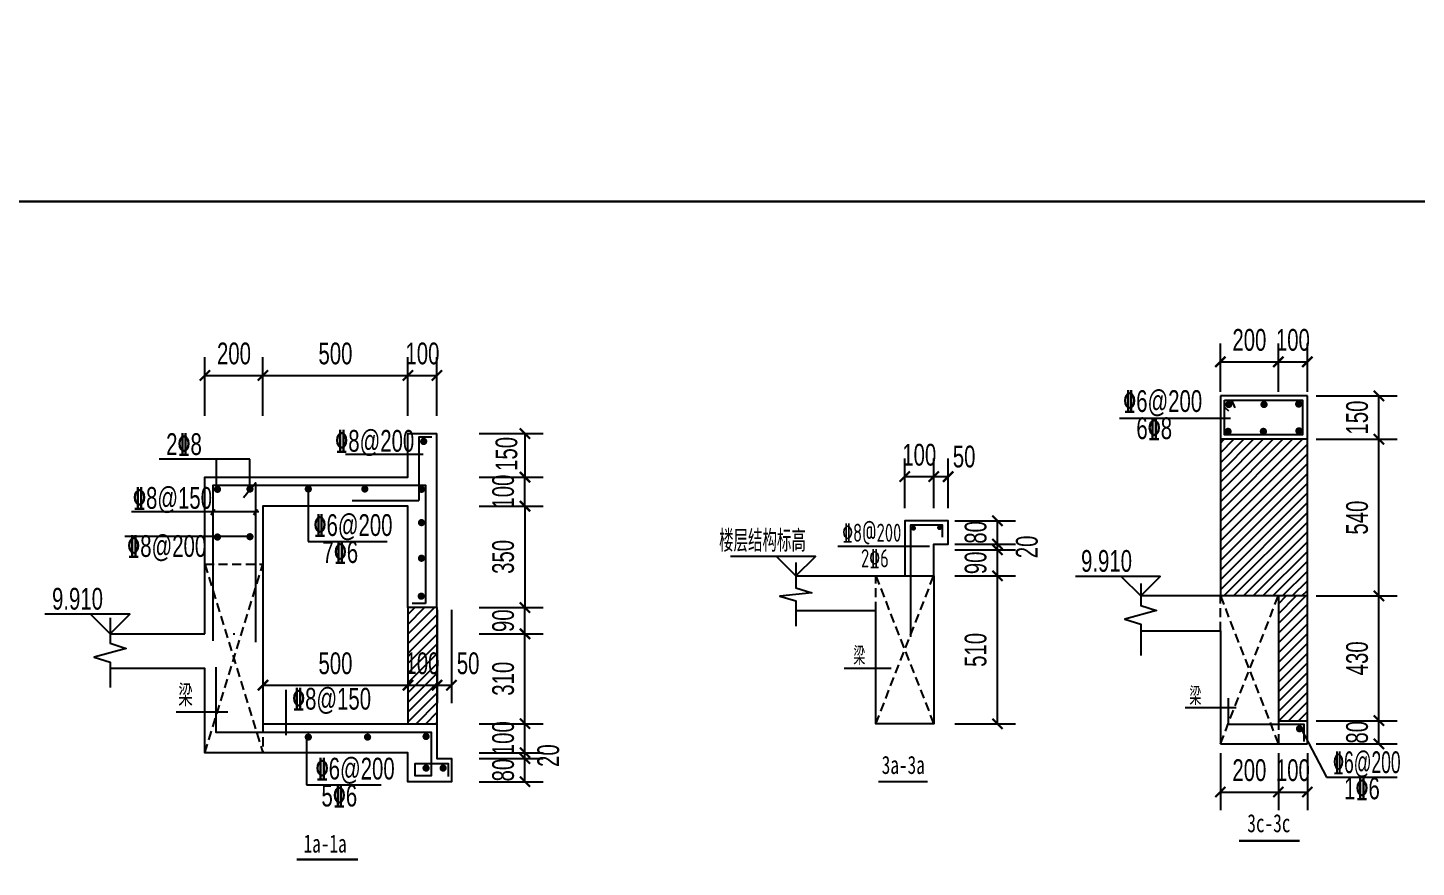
# Model space of a CAD drawing. Extents: x -173820 to 521180, y -715739 to 158231.
# Drawn here: x -3569 to 15586, y 34292 to 45867 of the extents above; entities that cross this region are included whole.
import ezdxf

# ---------------------------------------------------------------- set-up
doc = ezdxf.new("R2010")
doc.units = 0
doc.header["$LTSCALE"] = 1000
doc.linetypes.add('Dashed2', pattern=[0.1875, 0.125, -0.0625])
doc.linetypes.add('HIDDEN2', pattern=[0.1875, 0.125, -0.0625])
doc.layers.add('JG1', color=3, linetype='Continuous')
doc.layers.add('模板线', color=3, linetype='Continuous')
doc.styles.add('TEXTDIM', font='njadri_romans1.shx', dxfattribs={"width": 0.7, "bigfont": 'njadri_fhztxt.shx'})
doc.styles.add('TEXTSTEEL', font='njadri_tssdeng.shx', dxfattribs={"width": 0.7, "bigfont": 'njadri_tssdchn.shx'})
doc.styles.add('钢筋', font='tssdeng.shx', dxfattribs={"width": 0.7, "height": 250, "bigfont": 'tssdchn.shx'})
doc.styles.add('黑体', font='simhei.ttf', dxfattribs={"width": 0.8})
doc.dimstyles.new('DIM100', dxfattribs={"dimtxt": 300, "dimasz": 1, "dimexe": 250, "dimexo": 0, "dimgap": 150, "dimtad": 1, "dimdec": 0, "dimzin": 0, "dimdsep": 46, "dimtxsty": 'TEXTDIM', "dimblk": 'DI', "dimcen": 0, "dimclrt": 7, "dimadec": 0, "dimazin": 0, "dimtfac": 1, "dimtdec": 0, "dimtix": 1, "dimtmove": 2, "dimatfit": 3, "dimldrblk": 'DI', "dimfxl": 0, "dimtolj": 1, "dimtzin": 0, "dimarcsym": 0})

# ---------------------------------------------------------------- blocks, each defined once
blk = doc.blocks.new('DI')
at = {"color": 3, "const_width": 30}
blk.add_lwpolyline([(-71, -71), (71, 71)], dxfattribs=at)
blk = doc.blocks.new('*D866')
at = {"layer": 'Defpoints', "color": 0}
for p in [(3151, 4206), (2951, 3770), (3151, 3770)]:
    blk.add_point(p, dxfattribs=at)
at = {"layer": 'JG1', "color": 0, "lineweight": -2}
for p, q in [((2951, 3770), (2951, 4456)), ((3151, 3770), (3151, 4456)), ((2950, 4206), (2949, 4206)), ((2951, 4206), (3151, 4206)), ((3152, 4206), (3153, 4206))]:
    blk.add_line(p, q, dxfattribs=at)
blk.add_blockref('DI', (2951, 4206), dxfattribs=at)
at = {"layer": 'JG1', "color": 0, "lineweight": -2, "rotation": 180}
blk.add_blockref('DI', (3151, 4206), dxfattribs=at)
at = {"layer": 'JG1', "color": 7, "insert": (3370, 4481), "char_height": 300, "attachment_point": 5, "style": 'TEXTDIM'}
blk.add_mtext('\\A1;50', dxfattribs=at)
blk = doc.blocks.new('*D867')
at = {"layer": 'Defpoints', "color": 0}
for p in [(2951, 4206), (2551, 3770), (2951, 3770)]:
    blk.add_point(p, dxfattribs=at)
at = {"layer": 'JG1', "color": 0, "lineweight": -2}
for p, q in [((2551, 3770), (2551, 4456)), ((2951, 3770), (2951, 4456)), ((2550, 4206), (2549, 4206)), ((2551, 4206), (2951, 4206)), ((2952, 4206), (2953, 4206))]:
    blk.add_line(p, q, dxfattribs=at)
blk.add_blockref('DI', (2551, 4206), dxfattribs=at)
at = {"layer": 'JG1', "color": 0, "lineweight": -2, "rotation": 180}
blk.add_blockref('DI', (2951, 4206), dxfattribs=at)
at = {"layer": 'JG1', "color": 7, "insert": (2751, 4506), "char_height": 300, "attachment_point": 5, "style": 'TEXTDIM'}
blk.add_mtext('\\A1;100', dxfattribs=at)
blk = doc.blocks.new('*D868')
at = {"layer": 'Defpoints', "color": 0}
for p in [(3243, 3597), (3830, 3597), (3243, 3277)]:
    blk.add_point(p, dxfattribs=at)
at = {"layer": 'JG1', "color": 0, "lineweight": -2}
for p, q in [((3243, 3597), (4080, 3597)), ((3830, 3598), (3830, 3599)), ((3830, 3277), (3830, 3597)), ((3243, 3277), (4080, 3277)), ((3830, 3276), (3830, 3275))]:
    blk.add_line(p, q, dxfattribs=at)
for p, rotation in [((3830, 3597), 270), ((3830, 3277), 90)]:
    blk.add_blockref('DI', p, dxfattribs=dict(at, rotation=rotation))
at = {"layer": 'JG1', "color": 7, "insert": (3530, 3437), "char_height": 300, "attachment_point": 5, "rotation": 90, "style": 'TEXTDIM'}
blk.add_mtext('\\A1;80', dxfattribs=at)
blk = doc.blocks.new('*D869')
at = {"layer": 'Defpoints', "color": 0}
for p in [(3243, 3277), (3830, 3277), (3243, 3197)]:
    blk.add_point(p, dxfattribs=at)
at = {"layer": 'JG1', "color": 0, "lineweight": -2}
for p, q in [((3243, 3277), (4080, 3277)), ((3830, 3278), (3830, 3279)), ((3830, 3197), (3830, 3277)), ((3243, 3197), (4080, 3197)), ((3830, 3196), (3830, 3195))]:
    blk.add_line(p, q, dxfattribs=at)
for p, rotation in [((3830, 3277), 270), ((3830, 3197), 90)]:
    blk.add_blockref('DI', p, dxfattribs=dict(at, rotation=rotation))
at = {"layer": 'JG1', "color": 7, "insert": (4237, 3237), "char_height": 300, "attachment_point": 5, "rotation": 90, "style": 'TEXTDIM'}
blk.add_mtext('\\A1;20', dxfattribs=at)
blk = doc.blocks.new('*D870')
at = {"layer": 'Defpoints', "color": 0}
for p in [(3243, 2837), (3830, 2837), (3243, 797)]:
    blk.add_point(p, dxfattribs=at)
at = {"layer": 'JG1', "color": 0, "lineweight": -2}
for p, q in [((3243, 2837), (4080, 2837)), ((3830, 798), (3830, 2836)), ((3243, 797), (4080, 797))]:
    blk.add_line(p, q, dxfattribs=at)
for p, rotation in [((3830, 2837), 90), ((3830, 797), 270)]:
    blk.add_blockref('DI', p, dxfattribs=dict(at, rotation=rotation))
at = {"layer": 'JG1', "color": 7, "insert": (3530, 1817), "char_height": 300, "attachment_point": 5, "rotation": 90, "style": 'TEXTDIM'}
blk.add_mtext('\\A1;510', dxfattribs=at)
blk = doc.blocks.new('*D871')
at = {"layer": 'Defpoints', "color": 0}
for p in [(3243, 3197), (3830, 3197), (3243, 2837)]:
    blk.add_point(p, dxfattribs=at)
at = {"layer": 'JG1', "color": 0, "lineweight": -2}
for p, q in [((3243, 3197), (4080, 3197)), ((3830, 3198), (3830, 3199)), ((3830, 2837), (3830, 3197)), ((3243, 2837), (4080, 2837)), ((3830, 2836), (3830, 2835))]:
    blk.add_line(p, q, dxfattribs=at)
for p, rotation in [((3830, 3197), 270), ((3830, 2837), 90)]:
    blk.add_blockref('DI', p, dxfattribs=dict(at, rotation=rotation))
at = {"layer": 'JG1', "color": 7, "insert": (3530, 3017), "char_height": 300, "attachment_point": 5, "rotation": 90, "style": 'TEXTDIM'}
blk.add_mtext('\\A1;90', dxfattribs=at)
blk = doc.blocks.new('*D2213')
at = {"layer": 'Defpoints', "color": 0}
for p in [(3322, 1657), (4188, 1657), (3322, 1337)]:
    blk.add_point(p, dxfattribs=at)
at = {"layer": 'JG1', "color": 0, "lineweight": -2}
for p, q in [((3322, 1657), (4438, 1657)), ((4188, 1658), (4188, 1659)), ((4188, 1337), (4188, 1657)), ((3322, 1337), (4438, 1337)), ((4188, 1336), (4188, 1335))]:
    blk.add_line(p, q, dxfattribs=at)
for p, rotation in [((4188, 1657), 270), ((4188, 1337), 90)]:
    blk.add_blockref('DI', p, dxfattribs=dict(at, rotation=rotation))
at = {"layer": 'JG1', "color": 7, "insert": (3888, 1497), "char_height": 300, "attachment_point": 5, "rotation": 90, "style": 'TEXTDIM'}
blk.add_mtext('\\A1;80', dxfattribs=at)
blk = doc.blocks.new('*D2214')
at = {"layer": 'Defpoints', "color": 0}
for p in [(2801, 6606), (2001, 6190), (2801, 6190)]:
    blk.add_point(p, dxfattribs=at)
at = {"layer": 'JG1', "color": 0, "lineweight": -2}
for p, q in [((2001, 6190), (2001, 6856)), ((2801, 6190), (2801, 6856)), ((2002, 6606), (2800, 6606))]:
    blk.add_line(p, q, dxfattribs=at)
at = {"layer": 'JG1', "color": 0, "lineweight": -2, "rotation": 180}
blk.add_blockref('DI', (2001, 6606), dxfattribs=at)
at = {"layer": 'JG1', "color": 0, "lineweight": -2}
blk.add_blockref('DI', (2801, 6606), dxfattribs=at)
at = {"layer": 'JG1', "color": 7, "insert": (2401, 6906), "char_height": 300, "attachment_point": 5, "style": 'TEXTDIM'}
blk.add_mtext('\\A1;200', dxfattribs=at)
blk = doc.blocks.new('*D2215')
at = {"layer": 'Defpoints', "color": 0}
for p in [(3201, 6606), (2801, 6190), (3201, 6190)]:
    blk.add_point(p, dxfattribs=at)
at = {"layer": 'JG1', "color": 0, "lineweight": -2}
for p, q in [((2801, 6190), (2801, 6856)), ((3201, 6190), (3201, 6856)), ((2800, 6606), (2799, 6606)), ((2801, 6606), (3201, 6606)), ((3202, 6606), (3203, 6606))]:
    blk.add_line(p, q, dxfattribs=at)
blk.add_blockref('DI', (2801, 6606), dxfattribs=at)
at = {"layer": 'JG1', "color": 0, "lineweight": -2, "rotation": 180}
blk.add_blockref('DI', (3201, 6606), dxfattribs=at)
at = {"layer": 'JG1', "color": 7, "insert": (3001, 6906), "char_height": 300, "attachment_point": 5, "style": 'TEXTDIM'}
blk.add_mtext('\\A1;100', dxfattribs=at)
blk = doc.blocks.new('*D2216')
at = {"layer": 'Defpoints', "color": 0}
for p in [(3322, 5537, 0), (4188, 5537), (3322, 3377)]:
    blk.add_point(p, dxfattribs=at)
at = {"layer": 'JG1', "color": 0, "lineweight": -2}
for p, q in [((3322, 5537), (4438, 5537)), ((4188, 3378), (4188, 5536)), ((3322, 3377), (4438, 3377))]:
    blk.add_line(p, q, dxfattribs=at)
for p, rotation in [((4188, 5537), 90), ((4188, 3377), 270)]:
    blk.add_blockref('DI', p, dxfattribs=dict(at, rotation=rotation))
at = {"layer": 'JG1', "color": 7, "insert": (3888, 4457), "char_height": 300, "attachment_point": 5, "rotation": 90, "style": 'TEXTDIM'}
blk.add_mtext('\\A1;540', dxfattribs=at)
blk = doc.blocks.new('*D2217')
at = {"layer": 'Defpoints', "color": 0}
for p in [(2001, 1209, 0), (2801, 1209), (2801, 673)]:
    blk.add_point(p, dxfattribs=at)
at = {"layer": 'JG1', "color": 0, "lineweight": -2}
for p, q in [((2001, 1209), (2001, 423)), ((2801, 1209), (2801, 423)), ((2002, 673), (2800, 673))]:
    blk.add_line(p, q, dxfattribs=at)
at = {"layer": 'JG1', "color": 0, "lineweight": -2, "rotation": 180}
blk.add_blockref('DI', (2001, 673), dxfattribs=at)
at = {"layer": 'JG1', "color": 0, "lineweight": -2}
blk.add_blockref('DI', (2801, 673), dxfattribs=at)
at = {"layer": 'JG1', "color": 7, "insert": (2401, 973), "char_height": 300, "attachment_point": 5, "style": 'TEXTDIM'}
blk.add_mtext('\\A1;200', dxfattribs=at)
blk = doc.blocks.new('*D2218')
at = {"layer": 'Defpoints', "color": 0}
for p in [(2801, 1209), (3201, 1209), (3201, 673)]:
    blk.add_point(p, dxfattribs=at)
at = {"layer": 'JG1', "color": 0, "lineweight": -2}
for p, q in [((2801, 1209), (2801, 423)), ((3201, 1209), (3201, 423)), ((2800, 673), (2799, 673)), ((2801, 673), (3201, 673)), ((3202, 673), (3203, 673))]:
    blk.add_line(p, q, dxfattribs=at)
blk.add_blockref('DI', (2801, 673), dxfattribs=at)
at = {"layer": 'JG1', "color": 0, "lineweight": -2, "rotation": 180}
blk.add_blockref('DI', (3201, 673), dxfattribs=at)
at = {"layer": 'JG1', "color": 7, "insert": (3001, 973), "char_height": 300, "attachment_point": 5, "style": 'TEXTDIM'}
blk.add_mtext('\\A1;100', dxfattribs=at)
blk = doc.blocks.new('*D2219')
at = {"layer": 'Defpoints', "color": 0}
for p in [(3322, 3377), (4188, 3377), (3322, 1657)]:
    blk.add_point(p, dxfattribs=at)
at = {"layer": 'JG1', "color": 0, "lineweight": -2}
for p, q in [((3322, 3377), (4438, 3377)), ((4188, 1658), (4188, 3376)), ((3322, 1657), (4438, 1657))]:
    blk.add_line(p, q, dxfattribs=at)
for p, rotation in [((4188, 3377), 90), ((4188, 1657), 270)]:
    blk.add_blockref('DI', p, dxfattribs=dict(at, rotation=rotation))
at = {"layer": 'JG1', "color": 7, "insert": (3888, 2517), "char_height": 300, "attachment_point": 5, "rotation": 90, "style": 'TEXTDIM'}
blk.add_mtext('\\A1;430', dxfattribs=at)
blk = doc.blocks.new('*D2220')
at = {"layer": 'Defpoints', "color": 0}
for p in [(3322, 6137), (4188, 6137), (3322, 5537, 0)]:
    blk.add_point(p, dxfattribs=at)
at = {"layer": 'JG1', "color": 0, "lineweight": -2}
for p, q in [((3322, 6137), (4438, 6137)), ((4188, 6138), (4188, 6139)), ((4188, 5537), (4188, 6137)), ((3322, 5537), (4438, 5537)), ((4188, 5536), (4188, 5535))]:
    blk.add_line(p, q, dxfattribs=at)
for p, rotation in [((4188, 6137), 270), ((4188, 5537), 90)]:
    blk.add_blockref('DI', p, dxfattribs=dict(at, rotation=rotation))
at = {"layer": 'JG1', "color": 7, "insert": (3888, 5837), "char_height": 300, "attachment_point": 5, "rotation": 90, "style": 'TEXTDIM'}
blk.add_mtext('\\A1;150', dxfattribs=at)
blk = doc.blocks.new('*D2161')
at = {"layer": 'Defpoints', "color": 0, "linetype": 'Continuous'}
for p in [(5157, 3159), (5557, 3159), (5557, 2404)]:
    blk.add_point(p, dxfattribs=at)
at = {"layer": 'JG1', "color": 0, "linetype": 'Continuous', "lineweight": -2}
for p, q in [((5157, 3159), (5157, 2154)), ((5557, 3159), (5557, 2154)), ((5156, 2404), (5155, 2404)), ((5157, 2404), (5557, 2404)), ((5558, 2404), (5559, 2404))]:
    blk.add_line(p, q, dxfattribs=at)
blk.add_blockref('DI', (5157, 2404), dxfattribs=at)
at = {"layer": 'JG1', "color": 0, "linetype": 'Continuous', "lineweight": -2, "rotation": 180}
blk.add_blockref('DI', (5557, 2404), dxfattribs=at)
at = {"layer": 'JG1', "color": 7, "linetype": 'Continuous', "insert": (5357, 2704), "char_height": 300, "attachment_point": 5, "style": 'TEXTDIM'}
blk.add_mtext('\\A1;100', dxfattribs=at)
blk = doc.blocks.new('*D2162')
at = {"layer": 'Defpoints', "color": 0, "linetype": 'Continuous'}
for p in [(3157, 6676), (2357, 6116), (3157, 6116)]:
    blk.add_point(p, dxfattribs=at)
at = {"layer": 'JG1', "color": 0, "linetype": 'Continuous', "lineweight": -2}
for p, q in [((2357, 6116), (2357, 6926)), ((3157, 6116), (3157, 6926)), ((2358, 6676), (3156, 6676))]:
    blk.add_line(p, q, dxfattribs=at)
at = {"layer": 'JG1', "color": 0, "linetype": 'Continuous', "lineweight": -2, "rotation": 180}
blk.add_blockref('DI', (2357, 6676), dxfattribs=at)
at = {"layer": 'JG1', "color": 0, "linetype": 'Continuous', "lineweight": -2}
blk.add_blockref('DI', (3157, 6676), dxfattribs=at)
at = {"layer": 'JG1', "color": 7, "linetype": 'Continuous', "insert": (2757, 6976), "char_height": 300, "attachment_point": 5, "style": 'TEXTDIM'}
blk.add_mtext('\\A1;200', dxfattribs=at)
blk = doc.blocks.new('*D2163')
at = {"layer": 'Defpoints', "color": 0, "linetype": 'Continuous'}
for p in [(3157, 3159), (5157, 3159), (5157, 2404)]:
    blk.add_point(p, dxfattribs=at)
at = {"layer": 'JG1', "color": 0, "linetype": 'Continuous', "lineweight": -2}
for p, q in [((3157, 3159), (3157, 2154)), ((5157, 3159), (5157, 2154)), ((3158, 2404), (5156, 2404))]:
    blk.add_line(p, q, dxfattribs=at)
at = {"layer": 'JG1', "color": 0, "linetype": 'Continuous', "lineweight": -2, "rotation": 180}
blk.add_blockref('DI', (3157, 2404), dxfattribs=at)
at = {"layer": 'JG1', "color": 0, "linetype": 'Continuous', "lineweight": -2}
blk.add_blockref('DI', (5157, 2404), dxfattribs=at)
at = {"layer": 'JG1', "color": 7, "linetype": 'Continuous', "insert": (4157, 2704), "char_height": 300, "attachment_point": 5, "style": 'TEXTDIM'}
blk.add_mtext('\\A1;500', dxfattribs=at)
blk = doc.blocks.new('*D2164')
at = {"layer": 'Defpoints', "color": 0, "linetype": 'Continuous'}
for p in [(5157, 6676), (3157, 6116), (5157, 6116)]:
    blk.add_point(p, dxfattribs=at)
at = {"layer": 'JG1', "color": 0, "linetype": 'Continuous', "lineweight": -2}
for p, q in [((3157, 6116), (3157, 6926)), ((5157, 6116), (5157, 6926)), ((3158, 6676), (5156, 6676))]:
    blk.add_line(p, q, dxfattribs=at)
at = {"layer": 'JG1', "color": 0, "linetype": 'Continuous', "lineweight": -2, "rotation": 180}
blk.add_blockref('DI', (3157, 6676), dxfattribs=at)
at = {"layer": 'JG1', "color": 0, "linetype": 'Continuous', "lineweight": -2}
blk.add_blockref('DI', (5157, 6676), dxfattribs=at)
at = {"layer": 'JG1', "color": 7, "linetype": 'Continuous', "insert": (4157, 6976), "char_height": 300, "attachment_point": 5, "style": 'TEXTDIM'}
blk.add_mtext('\\A1;500', dxfattribs=at)
blk = doc.blocks.new('*D2165')
at = {"layer": 'Defpoints', "color": 0, "linetype": 'Continuous'}
for p in [(5557, 6676), (5157, 6116), (5557, 6116)]:
    blk.add_point(p, dxfattribs=at)
at = {"layer": 'JG1', "color": 0, "linetype": 'Continuous', "lineweight": -2}
for p, q in [((5157, 6116), (5157, 6926)), ((5557, 6116), (5557, 6926)), ((5156, 6676), (5155, 6676)), ((5157, 6676), (5557, 6676)), ((5558, 6676), (5559, 6676))]:
    blk.add_line(p, q, dxfattribs=at)
blk.add_blockref('DI', (5157, 6676), dxfattribs=at)
at = {"layer": 'JG1', "color": 0, "linetype": 'Continuous', "lineweight": -2, "rotation": 180}
blk.add_blockref('DI', (5557, 6676), dxfattribs=at)
at = {"layer": 'JG1', "color": 7, "linetype": 'Continuous', "insert": (5357, 6976), "char_height": 300, "attachment_point": 5, "style": 'TEXTDIM'}
blk.add_mtext('\\A1;100', dxfattribs=at)
blk = doc.blocks.new('*D2166')
at = {"layer": 'Defpoints', "color": 0, "linetype": 'Continuous'}
for p in [(5558, 3444), (5757, 3444), (5757, 2404)]:
    blk.add_point(p, dxfattribs=at)
at = {"layer": 'JG1', "color": 0, "linetype": 'Continuous', "lineweight": -2}
for p, q in [((5558, 3444), (5558, 2154)), ((5757, 3444), (5757, 2154)), ((5557, 2404), (5556, 2404)), ((5558, 2404), (5757, 2404)), ((5758, 2404), (5759, 2404))]:
    blk.add_line(p, q, dxfattribs=at)
blk.add_blockref('DI', (5558, 2404), dxfattribs=at)
at = {"layer": 'JG1', "color": 0, "linetype": 'Continuous', "lineweight": -2, "rotation": 180}
blk.add_blockref('DI', (5757, 2404), dxfattribs=at)
at = {"layer": 'JG1', "color": 7, "linetype": 'Continuous', "insert": (5987, 2704), "char_height": 300, "attachment_point": 5, "style": 'TEXTDIM'}
blk.add_mtext('\\A1;50', dxfattribs=at)
blk = doc.blocks.new('*D2167')
at = {"layer": 'Defpoints', "color": 0, "linetype": 'Continuous'}
for p in [(6140, 5873), (6140, 5273), (6771, 5273)]:
    blk.add_point(p, dxfattribs=at)
at = {"layer": 'JG1', "color": 0, "linetype": 'Continuous', "lineweight": -2}
for p, q in [((6140, 5873), (7021, 5873)), ((6771, 5872), (6771, 5274)), ((6140, 5273), (7021, 5273))]:
    blk.add_line(p, q, dxfattribs=at)
for p, rotation in [((6771, 5873), 90), ((6771, 5273), 270)]:
    blk.add_blockref('DI', p, dxfattribs=dict(at, rotation=rotation))
at = {"layer": 'JG1', "color": 7, "linetype": 'Continuous', "insert": (6517, 5593), "char_height": 300, "attachment_point": 5, "rotation": 90, "style": 'TEXTDIM'}
blk.add_mtext('\\A1;150', dxfattribs=at)
blk = doc.blocks.new('*D2168')
at = {"layer": 'Defpoints', "color": 0, "linetype": 'Continuous'}
for p in [(6140, 5273), (6771, 5273), (6140, 4873)]:
    blk.add_point(p, dxfattribs=at)
at = {"layer": 'JG1', "color": 0, "linetype": 'Continuous', "lineweight": -2}
for p, q in [((6140, 5273), (7021, 5273)), ((6771, 5274), (6771, 5275)), ((6771, 4873), (6771, 5273)), ((6140, 4873), (7021, 4873)), ((6771, 4872), (6771, 4871))]:
    blk.add_line(p, q, dxfattribs=at)
for p, rotation in [((6771, 5273), 270), ((6771, 4873), 90)]:
    blk.add_blockref('DI', p, dxfattribs=dict(at, rotation=rotation))
at = {"layer": 'JG1', "color": 7, "linetype": 'Continuous', "insert": (6471, 5073), "char_height": 300, "attachment_point": 5, "rotation": 90, "style": 'TEXTDIM'}
blk.add_mtext('\\A1;100', dxfattribs=at)
blk = doc.blocks.new('*D2169')
at = {"layer": 'Defpoints', "color": 0, "linetype": 'Continuous'}
for p in [(6140, 1873), (6771, 1873), (6140, 1473)]:
    blk.add_point(p, dxfattribs=at)
at = {"layer": 'JG1', "color": 0, "linetype": 'Continuous', "lineweight": -2}
for p, q in [((6140, 1873), (7021, 1873)), ((6771, 1874), (6771, 1875)), ((6771, 1473), (6771, 1873)), ((6140, 1473), (7021, 1473)), ((6771, 1472), (6771, 1471))]:
    blk.add_line(p, q, dxfattribs=at)
for p, rotation in [((6771, 1873), 270), ((6771, 1473), 90)]:
    blk.add_blockref('DI', p, dxfattribs=dict(at, rotation=rotation))
at = {"layer": 'JG1', "color": 7, "linetype": 'Continuous', "insert": (6471, 1673), "char_height": 300, "attachment_point": 5, "rotation": 90, "style": 'TEXTDIM'}
blk.add_mtext('\\A1;100', dxfattribs=at)
blk = doc.blocks.new('*D2170')
at = {"layer": 'Defpoints', "color": 0, "linetype": 'Continuous'}
for p in [(6140, 3113), (6771, 3113), (6140, 1873)]:
    blk.add_point(p, dxfattribs=at)
at = {"layer": 'JG1', "color": 0, "linetype": 'Continuous', "lineweight": -2}
for p, q in [((6140, 3113), (7021, 3113)), ((6771, 1874), (6771, 3112)), ((6140, 1873), (7021, 1873))]:
    blk.add_line(p, q, dxfattribs=at)
for p, rotation in [((6771, 3113), 90), ((6771, 1873), 270)]:
    blk.add_blockref('DI', p, dxfattribs=dict(at, rotation=rotation))
at = {"layer": 'JG1', "color": 7, "linetype": 'Continuous', "insert": (6471, 2493), "char_height": 300, "attachment_point": 5, "rotation": 90, "style": 'TEXTDIM'}
blk.add_mtext('\\A1;310', dxfattribs=at)
blk = doc.blocks.new('*D2171')
at = {"layer": 'Defpoints', "color": 0, "linetype": 'Continuous'}
for p in [(6140, 3473), (6771, 3473), (6140, 3113)]:
    blk.add_point(p, dxfattribs=at)
at = {"layer": 'JG1', "color": 0, "linetype": 'Continuous', "lineweight": -2}
for p, q in [((6140, 3473), (7021, 3473)), ((6771, 3474), (6771, 3475)), ((6771, 3113), (6771, 3473)), ((6140, 3113), (7021, 3113)), ((6771, 3112), (6771, 3111))]:
    blk.add_line(p, q, dxfattribs=at)
for p, rotation in [((6771, 3473), 270), ((6771, 3113), 90)]:
    blk.add_blockref('DI', p, dxfattribs=dict(at, rotation=rotation))
at = {"layer": 'JG1', "color": 7, "linetype": 'Continuous', "insert": (6471, 3293), "char_height": 300, "attachment_point": 5, "rotation": 90, "style": 'TEXTDIM'}
blk.add_mtext('\\A1;90', dxfattribs=at)
blk = doc.blocks.new('*D2172')
at = {"layer": 'Defpoints', "color": 0, "linetype": 'Continuous'}
for p in [(6140, 1393), (6771, 1393), (6140, 1073)]:
    blk.add_point(p, dxfattribs=at)
at = {"layer": 'JG1', "color": 0, "linetype": 'Continuous', "lineweight": -2}
for p, q in [((6140, 1393), (7021, 1393)), ((6771, 1394), (6771, 1395)), ((6771, 1073), (6771, 1393)), ((6140, 1073), (7021, 1073)), ((6771, 1072), (6771, 1071))]:
    blk.add_line(p, q, dxfattribs=at)
for p, rotation in [((6771, 1393), 270), ((6771, 1073), 90)]:
    blk.add_blockref('DI', p, dxfattribs=dict(at, rotation=rotation))
at = {"layer": 'JG1', "color": 7, "linetype": 'Continuous', "insert": (6471, 1233), "char_height": 300, "attachment_point": 5, "rotation": 90, "style": 'TEXTDIM'}
blk.add_mtext('\\A1;80', dxfattribs=at)
blk = doc.blocks.new('*D2173')
at = {"layer": 'Defpoints', "color": 0, "linetype": 'Continuous'}
for p in [(6140, 1473), (6140, 1393), (6771, 1473)]:
    blk.add_point(p, dxfattribs=at)
at = {"layer": 'JG1', "color": 0, "linetype": 'Continuous', "lineweight": -2}
for p, q in [((6140, 1473), (7021, 1473)), ((6140, 1393), (7021, 1393)), ((6771, 1474), (6771, 1475)), ((6771, 1393), (6771, 1473)), ((6771, 1392), (6771, 1391))]:
    blk.add_line(p, q, dxfattribs=at)
for p, rotation in [((6771, 1473), 270), ((6771, 1393), 90)]:
    blk.add_blockref('DI', p, dxfattribs=dict(at, rotation=rotation))
at = {"layer": 'JG1', "color": 7, "linetype": 'Continuous', "insert": (7094, 1433), "char_height": 300, "attachment_point": 5, "rotation": 90, "style": 'TEXTDIM'}
blk.add_mtext('\\A1;20', dxfattribs=at)
blk = doc.blocks.new('*D2174')
at = {"layer": 'Defpoints', "color": 0, "linetype": 'Continuous'}
for p in [(6140, 4873), (6140, 3473), (6771, 3473)]:
    blk.add_point(p, dxfattribs=at)
at = {"layer": 'JG1', "color": 0, "linetype": 'Continuous', "lineweight": -2}
for p, q in [((6140, 4873), (7021, 4873)), ((6771, 4872), (6771, 3474)), ((6140, 3473), (7021, 3473))]:
    blk.add_line(p, q, dxfattribs=at)
for p, rotation in [((6771, 4873), 90), ((6771, 3473), 270)]:
    blk.add_blockref('DI', p, dxfattribs=dict(at, rotation=rotation))
at = {"layer": 'JG1', "color": 7, "linetype": 'Continuous', "insert": (6471, 4173), "char_height": 300, "attachment_point": 5, "rotation": 90, "style": 'TEXTDIM'}
blk.add_mtext('\\A1;350', dxfattribs=at)
blk = doc.blocks.new('$1304814')
at = {"layer": 'JG1'}
for points in [[(2951, 2836.6), (2951, 3276.6), (3151, 3276.6), (3151, 3596.6), (2551, 3596.6), (2551, 2836.6)], [(779.7, 3106.6), (1049.7, 2836.6), (1319.7, 3106.6), (148.3, 3106.6)], [(1049.7, 3022.9), (1049.7, 2672.9), (1269.7, 2602.9), (829.7, 2556.1), (1049.7, 2492.9), (1049.7, 2142.9)], [(2951, 2836.6), (2951, 796.6), (2151, 796.6), (2151, 2356.6), (1049.7, 2356.6)], [(1049.7, 2836.6), (2551, 2836.6)]]:
    blk.add_lwpolyline(points, dxfattribs=at)
at = {"layer": '模板线'}
for p, q in [((2892.3, 3241.9), (1628.3, 3241.9)), ((2551, 2836.6), (2951, 2836.6)), ((1714.6, 1566.3), (2364.6, 1566.3))]:
    blk.add_line(p, q, dxfattribs=at)
at = {"layer": '模板线', "linetype": 'HIDDEN2'}
for p, q in [((2151, 2356.6), (2151, 2836.6)), ((2151, 2836.6), (2951, 796.6)), ((2151, 796.6), (2951, 2836.6))]:
    blk.add_line(p, q, dxfattribs=at)
at = {"layer": '模板线', "color": 6}
blk.add_lwpolyline([(2633.8, 1996.2), (2633.8, 3542.5), (3066.1, 3542.5), (3066.1, 3369.7)], dxfattribs=at)
at = {"layer": '模板线', "color": 6, "linetype": 'HIDDEN2', "const_width": 33.7}
for points in [[(2688.6, 3494.9, -1), (2654.8, 3494.9, -1)], [(3047.2, 3501.8, -1), (3013.4, 3501.8, -1)]]:
    blk.add_lwpolyline(points, format="xyb", close=True, dxfattribs=at)
at = {"layer": '模板线', "color": 3, "elevation": -307942.8}
blk.add_lwpolyline([(2186.2, 0, 31.2, 31.2, 0), (2868.4, 0, 0, 0, 0)], format="xyseb", dxfattribs=at)
at = {"layer": 'JG1', "style": 'TEXTSTEEL', "width": 0.7}
blk.add_text('楼层结构标高', height=300, dxfattribs=at).set_placement((-9.9, 3169.7))
at = {"layer": '模板线', "style": '钢筋', "width": 0.7}
for s, p in [('%%1328@200', (1687.3, 3307.4)), ('2%%1326', (1947, 2954.9)), ('梁', (1841.6, 1609.4))]:
    blk.add_text(s, height=250, dxfattribs=at).set_placement(p)
at = {"layer": '模板线', "color": 3, "style": '黑体', "width": 0.7}
blk.add_text('3a-3a', height=250, dxfattribs=at).set_placement((2233.1, 106.6, -307942.8))
at = {"layer": 'JG1'}
for p1, p2, distance, picture, middle in [((2551, 3770.3), (2951, 3770.3), 435.6, '*D867', (2751, 4505.9)), ((3242.5, 3276.6), (3242.5, 3596.6), -587.3, '*D868', (3529.8, 3436.6)), ((3242.5, 2836.6), (3242.5, 3196.6), -587.3, '*D871', (3529.8, 3016.6)), ((3242.5, 796.6), (3242.5, 2836.6), -587.3, '*D870', (3529.8, 1816.6))]:
    dim = blk.add_aligned_dim(p1=p1, p2=p2, distance=distance, dimstyle='DIM100', override={"dimlfac": 0.25}, dxfattribs=at)
    dim.commit()
    dim.dimension.update_dxf_attribs({"geometry": picture, "text_midpoint": middle})
for base, p1, p2, angle, picture, middle in [((3151, 4205.9), (2951, 3770.3), (3151, 3770.3), 0, '*D866', (3370, 4480.9)), ((3829.8, 3276.6), (3242.5, 3196.6), (3242.5, 3276.6), 90, '*D869', (4237.1, 3236.6))]:
    dim = blk.add_linear_dim(base=base, p1=p1, p2=p2, angle=angle, dimstyle='DIM100', override={"dimlfac": 0.25}, dxfattribs=at)
    dim.commit()
    dim.dimension.update_dxf_attribs({"geometry": picture, "text_midpoint": middle, "dimtype": 129})
blk = doc.blocks.new('$1592064')
at = {"layer": 'JG1', "linetype": 'Continuous'}
h = blk.add_hatch(dxfattribs=at)
h.set_pattern_fill('ANSI31', color=8, scale=30, style=0)
h.set_pattern_definition([(45, (187573.6, 62613.75), (-67.35192, 67.35192), [])])
h.paths.add_polyline_path([(3201, 5537), (2001, 5537), (2001, 3377), (3201, 3377)])
h = blk.add_hatch(dxfattribs=at)
h.set_pattern_fill('ANSI31', color=8, scale=30, style=0)
h.set_pattern_definition([(45, (281568.62, 185112.7), (-67.35192, 67.35192), [])])
h.paths.add_polyline_path([(2801, 1657), (3201, 1657), (3201, 3377), (2801, 3377)])
at = {"layer": 'JG1'}
for p, q in [((2801, 6137, 0), (2001, 6137, 0)), ((2001, 6137, 0), (2001, 3377, 0)), ((3201, 6137, 0), (3201, 6137, 0)), ((3201, 3377, 0), (2001, 3377, 0)), ((2001, 3377, 0), (2001, 3377, 0)), ((3201, 1337, 0), (3201, 3377, 0)), ((901.4, 2897, 0), (2001, 2897, 0)), ((2001, 2897, 0), (2001, 1337, 0)), ((2001, 1337, 0), (3201, 1337, 0))]:
    blk.add_line(p, q, dxfattribs=at)
at = {"layer": 'JG1', "elevation": 0}
for points in [[(3201, 6137), (2001, 6137)], [(3201, 5537), (2001, 5537)], [(2001, 3377), (901.4, 3377)], [(2801, 3377), (2801, 1657), (3201, 1657)]]:
    blk.add_lwpolyline(points, dxfattribs=at)
at = {"layer": 'JG1', "color": 6, "linetype": 'Continuous', "elevation": 0}
blk.add_lwpolyline([(2057.5, 6077.9), (3132.8, 6077.9), (3132.8, 5597.6), (2057.5, 5597.6)], close=True, dxfattribs=at)
for points in [[(2057.5, 5980.6), (2113, 5931.5)], [(2156.3, 6077.9), (2199, 5969.1)]]:
    blk.add_lwpolyline(points, dxfattribs=at)
at = {"layer": 'JG1', "const_width": 50}
for points in [[(2141.1, 6016.9, -1), (2091.1, 6016.9, -1)], [(2628.3, 6016.9, -1), (2578.3, 6016.9, -1)], [(3106.4, 6022.8, -1), (3056.4, 6022.8, -1)], [(2131.9, 5645.9, -1), (2081.9, 5645.9, -1)], [(2619.2, 5645.9, -1), (2569.2, 5645.9, -1)], [(3108.9, 5653.3, -1), (3058.9, 5653.3, -1)], [(3117.7, 1545.9, -1), (3067.7, 1545.9, -1)]]:
    blk.add_lwpolyline(points, format="xyb", close=True, dxfattribs=at)
at = {"layer": 'JG1'}
blk.add_lwpolyline([(631.4, 3647), (901.4, 3377), (1171.4, 3647), (0, 3647)], dxfattribs=at)
at = {"layer": 'JG1', "linetype": 'Continuous'}
blk.add_lwpolyline([(901.4, 3546.7), (901.4, 3246.4), (1121.4, 3176.4), (681.4, 3056.4), (901.4, 2986.4), (901.4, 2556.4)], dxfattribs=at)
at = {"layer": 'JG1', "color": 6, "linetype": 'Continuous'}
blk.add_lwpolyline([(3158.2, 1369.1), (3158.2, 1604.2), (2114.8, 1604.2), (2114.8, 1969.9)], dxfattribs=at)
at = {"layer": '模板线'}
for p, q in [((3201, 3377, 0), (3201, 6137, 0)), ((2139.3, 5822.7, 0), (608.2, 5822.7, 0)), ((2217.3, 1832.4), (1515.5, 1832.4)), ((3117.7, 1545.9), (3465.2, 876.3)), ((3465.2, 876.3), (4439.8, 876.3))]:
    blk.add_line(p, q, dxfattribs=at)
at = {"layer": '模板线', "linetype": 'HIDDEN2'}
for p, q in [((2001, 1337, 0), (2801, 3377, 0)), ((2001, 2897, 0), (2001, 3377, 0)), ((2001, 3377, 0), (2801, 1337, 0)), ((2801, 1657, 0), (2801, 1337, 0))]:
    blk.add_line(p, q, dxfattribs=at)
at = {"layer": '模板线', "color": 3, "elevation": -307942.8}
blk.add_lwpolyline([(2255.8, 0, 31.2, 31.2, 0), (3095, 0, 0, 0, 0)], format="xyseb", dxfattribs=at)
at = {"layer": 'JG1', "linetype": 'ByBlock', "ltscale": 0.2, "style": 'TEXTSTEEL'}
for s, width, p in [('%%1326@200', 0.7, (659.6, 5914.1)), ('6%%1328', 0.7, (842.1, 5539.6)), ('9.910', 0.7, (78.9, 3710.2)), ('%%1326@200', 0.6, (3552.8, 934.2)), ('1%%1326', 0.7, (3707.8, 573.5))]:
    blk.add_text(s, height=300, dxfattribs=dict(at, width=width)).set_placement(p)
at = {"layer": '模板线', "style": '钢筋', "width": 0.7}
blk.add_text('梁', height=250, dxfattribs=at).set_placement((1573.1, 1871.3))
at = {"layer": '模板线', "color": 3, "style": '黑体', "width": 0.7}
blk.add_text('3c-3c', height=250, dxfattribs=at).set_placement((2372.5, 119.2, -307942.8))
at = {"layer": 'JG1'}
for base, p1, p2, picture, middle in [((2801, 6606.3), (2001, 6190.5), (2801, 6190.5), '*D2214', (2401, 6906.3)), ((3201, 6606.3), (2801, 6190.5), (3201, 6190.5), '*D2215', (3001, 6906.3)), ((2801, 672.9), (2001, 1209, 0), (2801, 1209), '*D2217', (2401, 972.9)), ((3201, 672.9), (2801, 1209), (3201, 1209), '*D2218', (3001, 972.9))]:
    dim = blk.add_linear_dim(base=base, p1=p1, p2=p2, dimstyle='DIM100', override={"dimlfac": 0.25}, dxfattribs=at)
    dim.commit()
    dim.dimension.update_dxf_attribs({"geometry": picture, "text_midpoint": middle})
for p1, p2, picture, middle in [((3321.7, 5537, 0), (3321.7, 6137), '*D2220', (3887.6, 5837)), ((3321.7, 3377), (3321.7, 5537, 0), '*D2216', (3887.6, 4457)), ((3321.7, 1657), (3321.7, 3377), '*D2219', (3887.6, 2517)), ((3321.7, 1337), (3321.7, 1657), '*D2213', (3887.6, 1497))]:
    dim = blk.add_aligned_dim(p1=p1, p2=p2, distance=-865.9, dimstyle='DIM100', override={"dimlfac": 0.25}, dxfattribs=at)
    dim.commit()
    dim.dimension.update_dxf_attribs({"geometry": picture, "text_midpoint": middle})
blk = doc.blocks.new('$1169208')
at = {"layer": 'JG1', "linetype": 'Continuous'}
h = blk.add_hatch(dxfattribs=at)
h.set_pattern_fill('ANSI31', color=8, scale=30, style=0)
h.set_pattern_definition([(45, (178900.2, 19679.13), (-67.35192, 67.35192), [])])
h.paths.add_polyline_path([(5556.9, 3472.9), (5156.9, 3472.9), (5156.9, 1872.9), (5556.9, 1872.9)])
at = {"layer": 'JG1', "linetype": 'Dashed2'}
for p, q in [((2356.9, 1472.9), (3156.9, 4072.9)), ((2356.9, 4072.9), (3156.9, 1472.9)), ((2356.9, 4072.9), (3156.9, 4072.9)), ((3156.9, 1872.9), (3156.9, 1472.9))]:
    blk.add_line(p, q, dxfattribs=at)
at = {"layer": 'JG1', "linetype": 'Continuous'}
for points in [[(2356.9, 3112.9), (2356.9, 5272.9), (5156.9, 5272.9), (5156.9, 5872.9), (5556.9, 5872.9)], [(5556.9, 3472.9), (5156.9, 3472.9), (5156.9, 4872.9), (3156.9, 4872.9), (3156.9, 3112.9)], [(5156.9, 3472.9), (5156.9, 1872.9)], [(5556.9, 3472.9), (5556.9, 1872.9)], [(1049.7, 3332), (1049.7, 2982), (1269.7, 2912), (829.7, 2792), (1049.7, 2722), (1049.7, 2372)], [(1049.7, 3112.9), (2356.9, 3112.9)], [(3156.9, 3112.9), (3156.9, 1872.9), (5556.9, 1872.9), (5556.9, 1392.9), (5756.9, 1392.9), (5756.9, 1072.9), (5156.9, 1072.9), (5156.9, 1472.9), (2356.9, 1472.9), (2356.9, 2632.9), (1049.7, 2632.9)], [(5556.9, 1872.9), (5556.9, 1792.9)]]:
    blk.add_lwpolyline(points, dxfattribs=at)
at = {"layer": 'JG1', "color": 6, "linetype": 'Continuous'}
for points in [[(5486.9, 5822.9), (5306.9, 5822.9), (5306.9, 4948.3)], [(2886.9, 4992.9), (3053.5, 5195.4), (3053.5, 2998.9)], [(2470.7, 3015), (2470.7, 5161.1), (5401.2, 5161.1), (5401.2, 3529.4)], [(4386.9, 4948.3), (5306.9, 4948.3)], [(5401.2, 3529.4), (5216.9, 3529.4)], [(2505.8, 2653.8), (2505.8, 1756.8), (5478.9, 1756.8), (5478.9, 1154.2), (5254.5, 1154.2), (5254.5, 1322.4), (5710.3, 1322.4), (5710.3, 1147.2)]]:
    blk.add_lwpolyline(points, dxfattribs=at)
at = {"layer": 'JG1', "const_width": 50}
for points in [[(5399, 5765.2, -1), (5349, 5765.2, -1)], [(2554, 5104.5, -1), (2504, 5104.5, -1)], [(3002.4, 5109.1, -1), (2952.4, 5109.1, -1)], [(3807.2, 5109.1, -1), (3757.2, 5109.1, -1)], [(4586.6, 5109.1, -1), (4536.6, 5109.1, -1)], [(5369, 5105.2, -1), (5319, 5105.2, -1)], [(5369, 4645.2, -1), (5319, 4645.2, -1)], [(2554, 4446.5, -1), (2504, 4446.5, -1)], [(3002.4, 4451.1, -1), (2952.4, 4451.1, -1)], [(5369, 4154.4, -1), (5319, 4154.4, -1)], [(5365.3, 3631, -1), (5315.3, 3631, -1)], [(3807.2, 1688.6, -1), (3757.2, 1688.6, -1)], [(4624.8, 1688.6, -1), (4574.8, 1688.6, -1)], [(5431.9, 1696.9, -1), (5381.9, 1696.9, -1)], [(5431.9, 1261.2, -1), (5381.9, 1261.2, -1)], [(5667.2, 1261.2, -1), (5617.2, 1261.2, -1)]]:
    blk.add_lwpolyline(points, format="xyb", close=True, dxfattribs=at)
at = {"layer": 'JG1'}
blk.add_lwpolyline([(779.7, 3382.9), (1049.7, 3112.9), (1319.7, 3382.9), (148.3, 3382.9)], dxfattribs=at)
at = {"layer": 'JG1', "linetype": 'Dashed2'}
blk.add_lwpolyline([(2746.9, 3112.9), (2766.9, 3112.9)], dxfattribs=at)
at = {"layer": '模板线'}
for p, q in [((5556.9, 3472.9), (5556.9, 5872.9)), ((5366.9, 5582.9), (4296.9, 5582.9)), ((2977.4, 5520.8), (1723.1, 5520.8)), ((2517.4, 5115.4), (2517.4, 5520.8)), ((2977.4, 5109.1), (2977.4, 5520.8)), ((3782.2, 5084.1), (3782.2, 4387.4)), ((3101.7, 4795.6), (1341.1, 4795.6)), ((2490.3, 4825.5), (2439.2, 4749.7)), ((3076.4, 4825.5), (3025.3, 4749.7)), ((1249, 4456.5), (3013.5, 4456.5)), ((3782.2, 4387.4), (4869.5, 4387.4)), ((3476.3, 1713.9), (3476.3, 2340.8)), ((2670.1, 2033.5), (1959.7, 2033.5)), ((3757.2, 1688.6), (3757.2, 1029.2)), ((3757.2, 1029.2), (4789.5, 1029.2))]:
    blk.add_line(p, q, dxfattribs=at)
at = {"layer": '模板线', "color": 3, "elevation": -307942.8}
blk.add_lwpolyline([(3620.9, 0, 31.2, 31.2, 0), (4468.5, 0, 0, 0, 0)], format="xyseb", dxfattribs=at)
at = {"layer": 'JG1', "linetype": 'ByBlock', "ltscale": 0.2, "style": 'TEXTSTEEL', "width": 0.7}
for s, p in [('%%1328@200', (4153.7, 5622.9)), ('2%%1328', (1821.1, 5578.1)), ('%%1328@150', (1363.6, 4836)), ('%%1326@200', (3853.8, 4461.6)), ('%%1328@200', (1283.7, 4172.9)), ('7%%1326', (3976.9, 4089.2)), ('9.910', (247.1, 3446)), ('梁', (1989.3, 2113.3)), ('%%1328@150', (3558.1, 2067.4)), ('%%1326@200', (3883.9, 1103.4)), ('5%%1326', (3963.8, 731))]:
    blk.add_text(s, height=300, dxfattribs=at).set_placement(p)
at = {"layer": '模板线', "color": 3, "style": '黑体', "width": 0.7}
blk.add_text('1a-1a', height=250, dxfattribs=at).set_placement((3716.3, 96.2, -307942.8))
at = {"layer": 'JG1', "linetype": 'Continuous'}
for base, p1, p2, picture, middle in [((3156.9, 6676), (2356.9, 6115.8), (3156.9, 6115.8), '*D2162', (2756.9, 6976)), ((5156.9, 6676), (3156.9, 6115.8), (5156.9, 6115.8), '*D2164', (4156.9, 6976)), ((5556.9, 6676), (5156.9, 6115.8), (5556.9, 6115.8), '*D2165', (5356.9, 6976))]:
    dim = blk.add_linear_dim(base=base, p1=p1, p2=p2, dimstyle='DIM100', override={"dimlfac": 0.25}, dxfattribs=at)
    dim.commit()
    dim.dimension.update_dxf_attribs({"geometry": picture, "text_midpoint": middle})
for base, p1, p2, angle, picture, middle in [((6771, 5272.9), (6140.2, 5872.9), (6140.2, 5272.9), 270, '*D2167', (6516.9, 5592.9)), ((6771, 1472.9), (6140.2, 1392.9), (6140.2, 1472.9), 90, '*D2173', (7094.1, 1432.9))]:
    dim = blk.add_linear_dim(base=base, p1=p1, p2=p2, angle=angle, dimstyle='DIM100', override={"dimlfac": 0.25}, dxfattribs=at)
    dim.commit()
    dim.dimension.update_dxf_attribs({"geometry": picture, "text_midpoint": middle, "dimtype": 129})
for p1, p2, distance, picture, middle in [((6140.2, 4872.9), (6140.2, 5272.9), -630.9, '*D2168', (6471, 5072.9)), ((6140.2, 4872.9), (6140.2, 3472.9), 630.9, '*D2174', (6471, 4172.9)), ((6140.2, 3112.9), (6140.2, 3472.9), -630.9, '*D2171', (6471, 3292.9)), ((3156.9, 3158.8), (5156.9, 3158.8), -755.2, '*D2163', (4156.9, 2703.6)), ((5156.9, 3158.8), (5556.9, 3158.8), -755.2, '*D2161', (5356.9, 2703.6)), ((6140.2, 1872.9), (6140.2, 3112.9), -630.9, '*D2170', (6471, 2492.9)), ((6140.2, 1472.9), (6140.2, 1872.9), -630.9, '*D2169', (6471, 1672.9)), ((6140.2, 1072.9), (6140.2, 1392.9), -630.9, '*D2172', (6471, 1232.9))]:
    dim = blk.add_aligned_dim(p1=p1, p2=p2, distance=distance, dimstyle='DIM100', override={"dimlfac": 0.25}, dxfattribs=at)
    dim.commit()
    dim.dimension.update_dxf_attribs({"geometry": picture, "text_midpoint": middle})
dim = blk.add_linear_dim(base=(5756.9, 2403.6), p1=(5557.9, 3444.3), p2=(5756.9, 3444.3), dimstyle='DIM100', override={"dimlfac": 0.25}, dxfattribs=at)
dim.commit()
dim.dimension.update_dxf_attribs({"geometry": '*D2166', "text_midpoint": (5986.9, 2703.6), "dimtype": 128})

msp = doc.modelspace()

# ---------------------------------------------------------------- linework, layer by layer
at = {"layer": '模板线', "elevation": 0}
for points in [[(-14954.7, 102870.8), (69145.3, 102870.8), (69145.3, 43470.8), (-14954.7, 43470.8)], [(-14954.7, 43470.8), (69145.3, 43470.8), (69145.3, -15929.2), (-14954.7, -15929.2)]]:
    msp.add_lwpolyline(points, close=True, dxfattribs=at)

# ---------------------------------------------------------------- block references
at = {"layer": '模板线'}
for name, p in [('$1592064', (10883.1, 34655.5, 0)), ('$1169208', (-3480.7, 34398.2, 0)), ('$1304814', (5978.7, 35471.9, 0))]:
    msp.add_blockref(name, p, dxfattribs=at)

doc.saveas('drawing.dxf')
